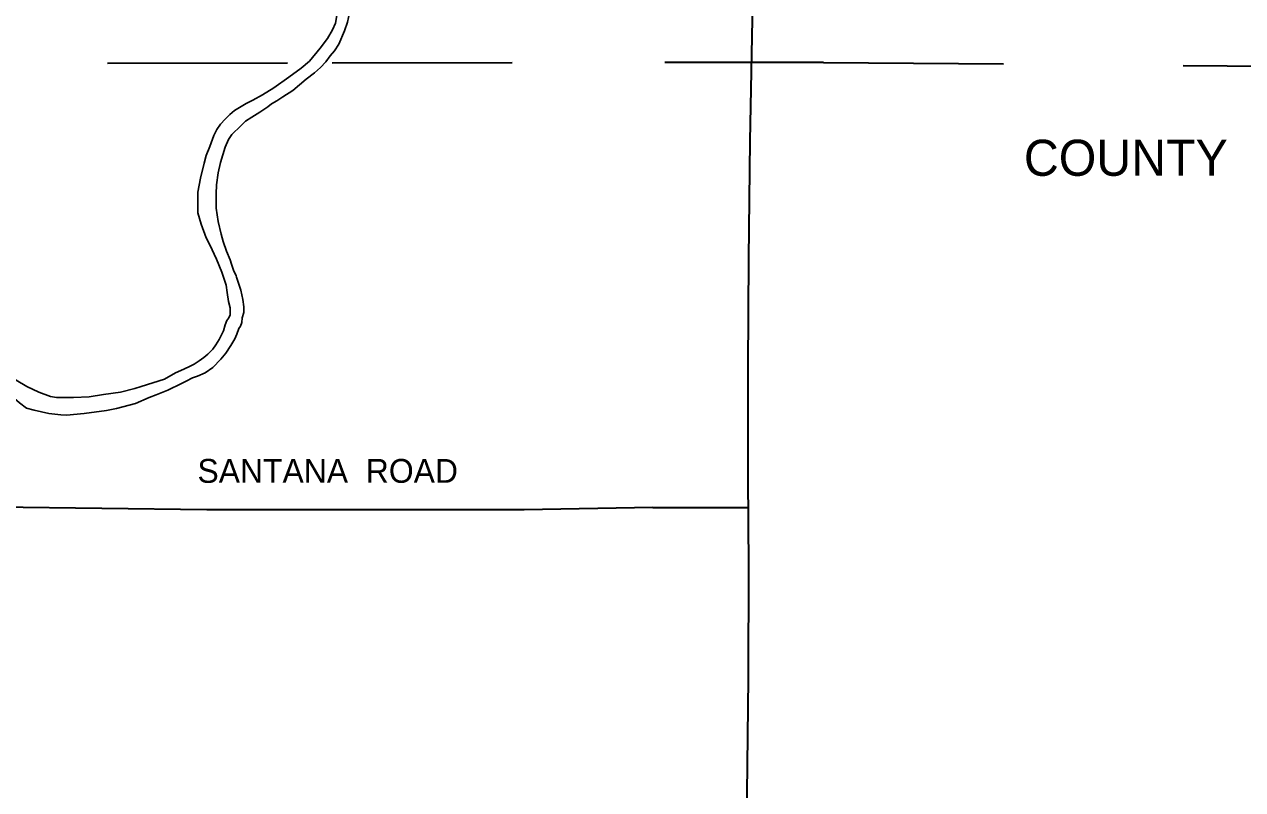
# Model space of a CAD drawing. Extents: x 216.56 to 220.49, y 46.02 to 49.94.
# Drawn here: x 218.963 to 219.64, y 46.839 to 47.265 of the extents above; entities that cross this region are included whole.
import ezdxf
from ezdxf.enums import TextEntityAlignment as Align

# ---------------------------------------------------------------- set-up
doc = ezdxf.new("R2010")
doc.units = 0
doc.header["$LTSCALE"] = 0.0075
doc.linetypes.add('DOT_DASHED', pattern=[7.7, 5, -1.2, 0.3, -1.2])
for name, color, linetype, lineweight in [('14', 7, 'Continuous', 35), ('2', 7, 'DOT_DASHED', 35), ('25', 7, 'Continuous', 25)]:
    doc.layers.add(name, color=color, linetype=linetype, lineweight=lineweight)
doc.layers.add('41', color=7, linetype='Continuous')
doc.layers.add('49', color=7, linetype='Continuous')

msp = doc.modelspace()

# ---------------------------------------------------------------- linework, layer by layer
at = {"layer": '14'}
msp.add_line((219.311932, 46.996402), (219.365152, 46.996402), dxfattribs=at)
for points in [[(219.364962, 47.013258), (219.364962, 47.074621), (219.365341, 47.135227), (219.366098, 47.200379), (219.367424, 47.277841)], [(219.362311, 46.289394), (219.363258, 46.350947), (219.363258, 46.413258), (219.363826, 46.475379), (219.364015, 46.538447), (219.364015, 46.601705), (219.364205, 46.657765), (219.364394, 46.713447), (219.364205, 46.773106), (219.364394, 46.8375), (219.365152, 46.901136), (219.365341, 46.963636), (219.364962, 47.013258)], [(219.311932, 46.996402), (219.240341, 46.995265), (219.162689, 46.995265), (219.064015, 46.995265), (218.830303, 46.998106)]]:
    msp.add_lwpolyline(points, dxfattribs=at)
at = {"layer": '2'}
for q in [(219.318561, 47.244129), (220.062311, 47.238636)]:
    msp.add_line((219.406818, 47.244129), q, dxfattribs=at)
msp.add_lwpolyline([(218.408712, 47.242992), (219.133712, 47.243939), (219.318561, 47.244129)], dxfattribs=at)
at = {"layer": '25'}
for points in [[(219.133902, 47.262311), (219.135417, 47.265909), (219.136174, 47.270265), (219.136553, 47.275379), (219.136174, 47.28125), (219.135227, 47.285417), (219.133712, 47.289583), (219.131629, 47.292614), (219.12803, 47.297538)], [(219.143182, 47.27178), (219.142235, 47.266477), (219.14053, 47.261742), (219.137311, 47.254356), (219.134848, 47.250568), (219.132576, 47.247727), (219.130114, 47.244508)], [(219.10947, 47.235985), (219.116477, 47.240909), (219.121023, 47.244886), (219.126894, 47.252083), (219.131061, 47.257386), (219.133902, 47.262311)], [(219.130114, 47.244508), (219.127083, 47.241288), (219.123864, 47.238447), (219.119129, 47.234848), (219.111742, 47.228598), (219.10625, 47.225), (219.102841, 47.222727), (219.099811, 47.221023), (219.097917, 47.219508)], [(219.085795, 47.221212), (219.089583, 47.223106), (219.094886, 47.226136), (219.101136, 47.229924), (219.10947, 47.235985)], [(219.0625, 47.188068), (219.063636, 47.192424), (219.06553, 47.197348), (219.067803, 47.203409), (219.069508, 47.206818), (219.071591, 47.209848), (219.074053, 47.2125), (219.076705, 47.215152), (219.079356, 47.217424), (219.085795, 47.221212)], [(219.097917, 47.219508), (219.093371, 47.216477), (219.089015, 47.213636), (219.085417, 47.211553), (219.082765, 47.208902), (219.077841, 47.203977), (219.075947, 47.201326), (219.074053, 47.19697), (219.071591, 47.188447), (219.070265, 47.182765)], [(219.060795, 47.154167), (219.058902, 47.160417), (219.058902, 47.17197), (219.060417, 47.179735), (219.0625, 47.188068)], [(219.070265, 47.182765), (219.069318, 47.175947), (219.069129, 47.171023), (219.069129, 47.163068), (219.070265, 47.155682)], [(219.072348, 47.127462), (219.069318, 47.134659), (219.06553, 47.142614), (219.063636, 47.146591), (219.060795, 47.154167)], [(219.070265, 47.155682), (219.07197, 47.148674), (219.073106, 47.144508), (219.074811, 47.139205), (219.076894, 47.13428), (219.077652, 47.131818), (219.078788, 47.128598), (219.080303, 47.125379)], [(219.076136, 47.102083), (219.076894, 47.103788), (219.076894, 47.107576), (219.075947, 47.111174), (219.075189, 47.116098), (219.074621, 47.120265), (219.073674, 47.123485), (219.072348, 47.127462)], [(219.080303, 47.125379), (219.080492, 47.124621), (219.082765, 47.117424), (219.083902, 47.112311), (219.08447, 47.108144), (219.08447, 47.104924)], [(219.068939, 47.086932), (219.070833, 47.089962), (219.072159, 47.092614), (219.073295, 47.094886), (219.074053, 47.098106), (219.075, 47.100568), (219.076136, 47.102083)], [(219.08447, 47.104924), (219.083523, 47.102083), (219.083333, 47.099432), (219.082576, 47.097348), (219.081818, 47.096023), (219.080682, 47.092992), (219.079545, 47.090341)], [(219.079545, 47.090341), (219.077273, 47.086553), (219.074432, 47.082386), (219.07178, 47.078977), (219.067235, 47.074432), (219.063068, 47.071402), (219.058712, 47.069508), (219.056061, 47.068561), (219.052462, 47.066856), (219.049811, 47.06553), (219.042235, 47.061742)], [(219.054735, 47.075189), (219.056818, 47.076326), (219.059659, 47.07803), (219.062311, 47.079924), (219.064583, 47.081818), (219.067235, 47.084659), (219.068939, 47.086932)], [(219.040341, 47.067992), (219.046591, 47.071402), (219.051136, 47.073485), (219.054735, 47.075189)], [(218.949432, 47.072538), (218.953598, 47.070833), (218.957955, 47.067424), (218.963826, 47.063826), (218.970455, 47.060606), (218.977083, 47.058333)], [(218.976136, 47.048864), (218.967992, 47.050568), (218.963636, 47.051705), (218.959848, 47.054735), (218.957008, 47.057197), (218.953788, 47.060417), (218.949811, 47.061932), (218.944886, 47.062879)], [(219.006439, 47.05928), (219.015909, 47.060606), (219.023864, 47.062689), (219.027462, 47.063826), (219.033902, 47.065909), (219.040341, 47.067992)], [(219.042235, 47.061742), (219.035795, 47.059091), (219.031818, 47.057765), (219.024242, 47.054356), (219.013636, 47.051515)], [(218.977083, 47.058333), (218.980303, 47.057765), (218.989773, 47.057765), (218.998485, 47.058144), (219.006439, 47.05928)], [(219.013636, 47.051515), (219.008144, 47.050379), (218.995833, 47.048864), (218.985985, 47.047917), (218.982765, 47.048106), (218.976136, 47.048864)]]:
    msp.add_lwpolyline(points, dxfattribs=at)

# ---------------------------------------------------------------- texts
at = {"layer": '41'}
msp.add_text('COUNTY', height=0.02008, dxfattribs=at).set_placement((219.574905, 47.181061), align=Align.CENTER)
at = {"layer": '49'}
msp.add_text('SANTANA  ROAD', height=0.01326, dxfattribs=at).set_placement((219.131155, 47.010227), align=Align.CENTER)

doc.saveas('drawing.dxf')
